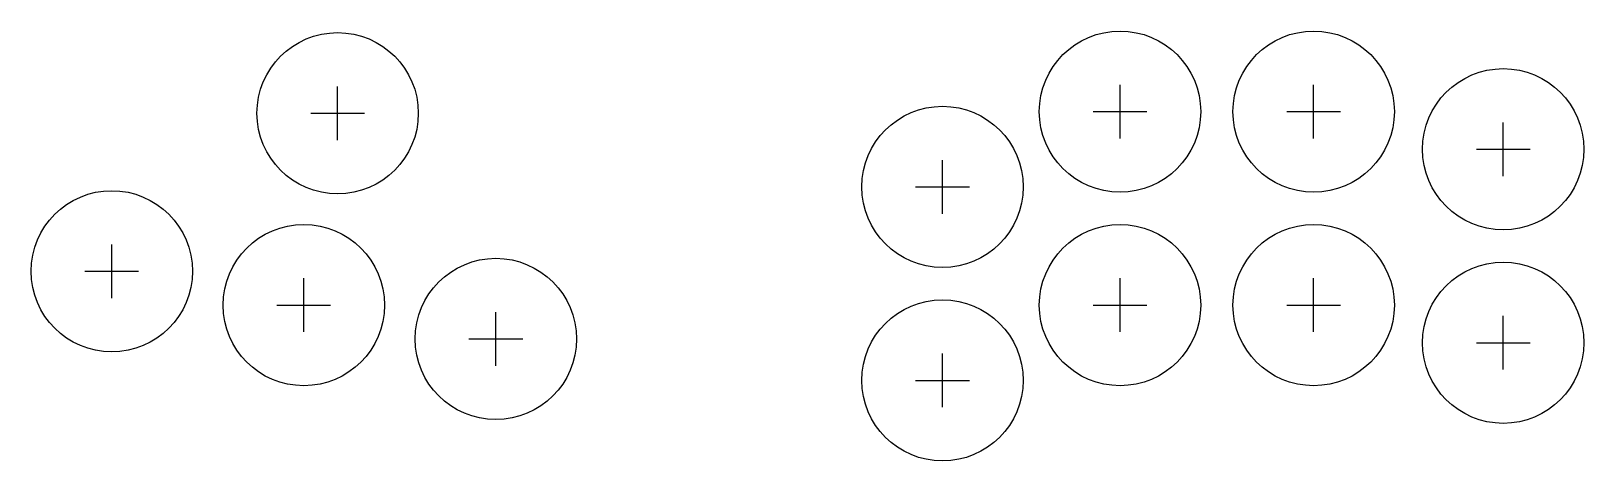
# Model space of a CAD drawing. Header units: millimetres. Extents: x -41 to 190, y -23 to 41.
import ezdxf

# ---------------------------------------------------------------- set-up
doc = ezdxf.new("R2010")
doc.units = ezdxf.units.MM
doc.layers.add('BUTTONS', color=1, linetype='Continuous')
doc.layers.add('REFERENCE', color=8, linetype='Continuous')

msp = doc.modelspace()

# ---------------------------------------------------------------- linework, layer by layer
at = {"layer": 'BUTTONS'}
for centre in [(5.0358, 28.5594), (121.4, 28.8), (150.2, 28.8), (178.4, 23.2), (95, 17.6), (-28.5594, 5.0358), (0, 0), (121.4, 0), (150.2, 0), (28.5594, -5.0358), (178.4, -5.6), (95, -11.2)]:
    msp.add_circle(centre, 12, dxfattribs=at)
at = {"layer": 'REFERENCE'}
for p, q in [((5.0358, 24.5594), (5.0358, 32.5594)), ((121.4, 24.8), (121.4, 32.8)), ((150.2, 24.8), (150.2, 32.8)), ((1.0358, 28.5594), (9.0358, 28.5594)), ((117.4, 28.8), (125.4, 28.8)), ((146.2, 28.8), (154.2, 28.8)), ((178.4, 19.2), (178.4, 27.2)), ((174.4, 23.2), (182.4, 23.2)), ((95, 13.6), (95, 21.6)), ((91, 17.6), (99, 17.6)), ((-28.5594, 1.0358), (-28.5594, 9.0358)), ((-32.5594, 5.0358), (-24.5594, 5.0358)), ((0, -4), (0, 4)), ((121.4, -4), (121.4, 4)), ((150.2, -4), (150.2, 4)), ((-4, 0), (4, 0)), ((117.4, 0), (125.4, 0)), ((146.2, 0), (154.2, 0)), ((28.5594, -9.0358), (28.5594, -1.0358)), ((178.4, -9.6), (178.4, -1.6)), ((24.5594, -5.0358), (32.5594, -5.0358)), ((174.4, -5.6), (182.4, -5.6)), ((95, -15.2), (95, -7.2)), ((91, -11.2), (99, -11.2))]:
    msp.add_line(p, q, dxfattribs=at)

doc.saveas('drawing.dxf')
